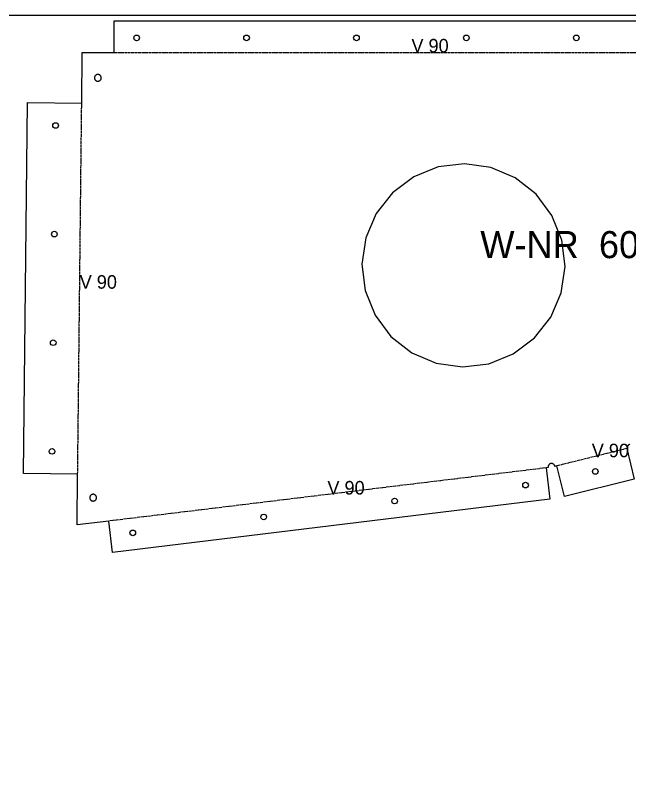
# Model space of a CAD drawing. Header units: millimetres. Extents: x 0 to 2438, y 0 to 1219.
# Drawn here: x 926.9 to 1199.2, y 877.9 to 1219 of the extents above; entities that cross this region are included whole.
import ezdxf

# ---------------------------------------------------------------- set-up
doc = ezdxf.new("R2010")
doc.units = ezdxf.units.MM
doc.linetypes.add('DASHED', pattern=[1.524, 1.27, -0.254])
for name, color, linetype in [('CUT', 7, 'CONTINUOUS'), ('ETCH', 8, 'CONTINUOUS'), ('HOLE', 6, 'CONTINUOUS'), ('VALLEY', 1, 'DASHED')]:
    doc.layers.add(name, color=color, linetype=linetype)

msp = doc.modelspace()

# ---------------------------------------------------------------- linework, layer by layer
at = {"layer": 'CUT'}
msp.add_lwpolyline([(1199.21, 1029.07), (1199.08, 1029.02), (1198.94, 1028.95), (1198.82, 1028.87), (1198.7, 1028.78), (1198.59, 1028.68), (1198.5, 1028.57), (1198.41, 1028.45), (1198.34, 1028.33), (1198.28, 1028.19), (1198.23, 1028.05), (1198.19, 1027.91), (1198.17, 1027.76), (1198.17, 1027.62), (1198.18, 1027.47), (1198.2, 1027.32), (1198.23, 1027.23), (1197.88, 1027.15), (1201.23, 1013.59), (1170.28, 1005.92), (1166.93, 1019.49), (1166.04, 1019.27), (1166.02, 1019.36), (1165.99, 1019.51), (1165.94, 1019.64), (1165.87, 1019.78), (1165.79, 1019.9), (1165.7, 1020.02), (1165.6, 1020.13), (1165.49, 1020.22), (1165.37, 1020.31), (1165.25, 1020.38), (1165.11, 1020.44), (1164.97, 1020.49), (1164.83, 1020.53), (1164.68, 1020.55), (1164.54, 1020.55), (1164.39, 1020.54), (1164.24, 1020.52), (1164.1, 1020.48), (1163.96, 1020.43), (1163.83, 1020.36), (1163.71, 1020.29), (1163.59, 1020.2), (1163.48, 1020.1), (1163.39, 1019.99), (1163.3, 1019.87), (1163.23, 1019.74), (1163.16, 1019.61), (1163.12, 1019.47), (1163.08, 1019.32), (1163.06, 1019.18), (1163.06, 1019.03), (1163.07, 1018.88), (1163.09, 1018.74), (1163.09, 1018.73), (1162.19, 1018.62), (1163.87, 1004.75), (969.96, 981.16), (968.28, 995.03), (954.29, 993.33), (954.54, 1015.81), (930.57, 1016.07), (932.36, 1180.38), (956.33, 1180.12), (956.57, 1202.59), (970.66, 1202.59), (970.66, 1216.56), (1234.28, 1216.56)], dxfattribs=at)
for points in [[(964.09, 1189.98), (964.22, 1190.04), (964.34, 1190.12), (964.46, 1190.21), (964.57, 1190.31), (964.67, 1190.42), (964.75, 1190.54), (964.83, 1190.67), (964.89, 1190.8), (964.93, 1190.94), (964.97, 1191.08), (964.99, 1191.23), (964.99, 1191.38), (964.98, 1191.52), (964.96, 1191.67), (964.92, 1191.81), (964.87, 1191.95), (964.81, 1192.08), (964.73, 1192.21), (964.64, 1192.32), (964.54, 1192.43), (964.43, 1192.53), (964.31, 1192.61), (964.18, 1192.69), (964.05, 1192.75), (963.91, 1192.8), (963.76, 1192.83), (963.62, 1192.85), (963.47, 1192.86), (963.32, 1192.85), (963.18, 1192.82), (963.04, 1192.79), (962.9, 1192.73), (962.77, 1192.67), (962.64, 1192.59), (962.53, 1192.5), (962.42, 1192.4), (962.32, 1192.29), (962.23, 1192.17), (962.16, 1192.04), (962.1, 1191.91), (962.05, 1191.77), (962.02, 1191.63), (962, 1191.48), (961.99, 1191.33), (962, 1191.19), (962.03, 1191.04), (962.06, 1190.9), (962.11, 1190.76), (962.18, 1190.63), (962.26, 1190.51), (962.35, 1190.39), (962.45, 1190.28), (962.56, 1190.18), (962.68, 1190.1), (962.8, 1190.02), (962.94, 1189.96), (963.08, 1189.91), (963.22, 1189.88), (963.37, 1189.86), (963.51, 1189.86), (963.66, 1189.87), (963.81, 1189.89), (963.95, 1189.93), (964.09, 1189.98)], [(1113.44, 1064.98), (1125.07, 1063.32), (1136.73, 1064.72), (1147.63, 1069.1), (1157.03, 1076.15), (1164.28, 1085.39), (1168.89, 1096.2), (1170.55, 1107.82), (1169.15, 1119.49), (1164.77, 1130.39), (1157.72, 1139.79), (1148.48, 1147.04), (1137.67, 1151.65), (1126.05, 1153.31), (1114.38, 1151.91), (1103.48, 1147.53), (1094.08, 1140.48), (1086.83, 1131.24), (1082.22, 1120.43), (1080.56, 1108.8), (1081.96, 1097.14), (1086.34, 1086.24), (1093.39, 1076.84), (1102.63, 1069.59), (1113.44, 1064.98)], [(961.86, 1003.99), (962, 1004.04), (962.13, 1004.11), (962.26, 1004.18), (962.38, 1004.27), (962.48, 1004.37), (962.58, 1004.48), (962.67, 1004.6), (962.74, 1004.73), (962.8, 1004.87), (962.85, 1005), (962.88, 1005.15), (962.9, 1005.29), (962.91, 1005.44), (962.9, 1005.59), (962.87, 1005.73), (962.84, 1005.88), (962.79, 1006.01), (962.72, 1006.15), (962.64, 1006.27), (962.55, 1006.39), (962.45, 1006.5), (962.34, 1006.59), (962.22, 1006.68), (962.1, 1006.75), (961.96, 1006.81), (961.82, 1006.86), (961.68, 1006.9), (961.53, 1006.91), (961.39, 1006.92), (961.24, 1006.91), (961.09, 1006.89), (960.95, 1006.85), (960.81, 1006.8), (960.68, 1006.73), (960.56, 1006.66), (960.44, 1006.57), (960.33, 1006.47), (960.23, 1006.36), (960.15, 1006.24), (960.07, 1006.11), (960.01, 1005.97), (959.97, 1005.84), (959.93, 1005.69), (959.91, 1005.55), (959.91, 1005.4), (959.92, 1005.25), (959.94, 1005.11), (959.98, 1004.96), (960.03, 1004.83), (960.09, 1004.69), (960.17, 1004.57), (960.26, 1004.45), (960.36, 1004.34), (960.47, 1004.25), (960.59, 1004.16), (960.72, 1004.09), (960.85, 1004.03), (960.99, 1003.98), (961.14, 1003.95), (961.28, 1003.93), (961.43, 1003.92), (961.58, 1003.93), (961.72, 1003.95), (961.86, 1003.99)]]:
    msp.add_lwpolyline(points, close=True, dxfattribs=at)
at = {"layer": 'ETCH'}
msp.add_lwpolyline([(0, 0), (2438, 0), (2438, 1219), (0, 1219)], close=True, dxfattribs=at)
at = {"layer": 'HOLE'}
for centre in [(980.66, 1209.06), (1029.38, 1209.06), (1078.11, 1209.06), (1126.83, 1209.06), (1175.55, 1209.06), (944.75, 1170.24), (944.22, 1122.14), (943.7, 1074.04), (943.18, 1025.93), (1183.96, 1017.04), (1153.04, 1010.98), (1095.02, 1003.93), (1037, 996.87), (978.98, 989.82)]:
    msp.add_circle(centre, 1.25, dxfattribs=at)
at = {"layer": 'VALLEY'}
for p, q in [((970.66, 1202.59), (1234.28, 1202.59)), ((954.54, 1015.81), (956.33, 1180.12)), ((1197.88, 1027.15), (1166.93, 1019.49)), ((1162.19, 1018.62), (968.28, 995.03))]:
    msp.add_line(p, q, dxfattribs=at)

# ---------------------------------------------------------------- texts
at = {"layer": 'ETCH'}
for s, height, p in [('V 90', 6, (1102.47, 1202.59)), ('W-NR  6061-T6 0.020in', 12, (1132.99, 1111.49)), ('V 90', 6, (955.43, 1097.96)), ('V 90', 6, (1182.4, 1023.32)), ('V 90', 6, (1065.23, 1006.82))]:
    msp.add_text(s, height=height, dxfattribs=at).set_placement(p)

doc.saveas('drawing.dxf')
